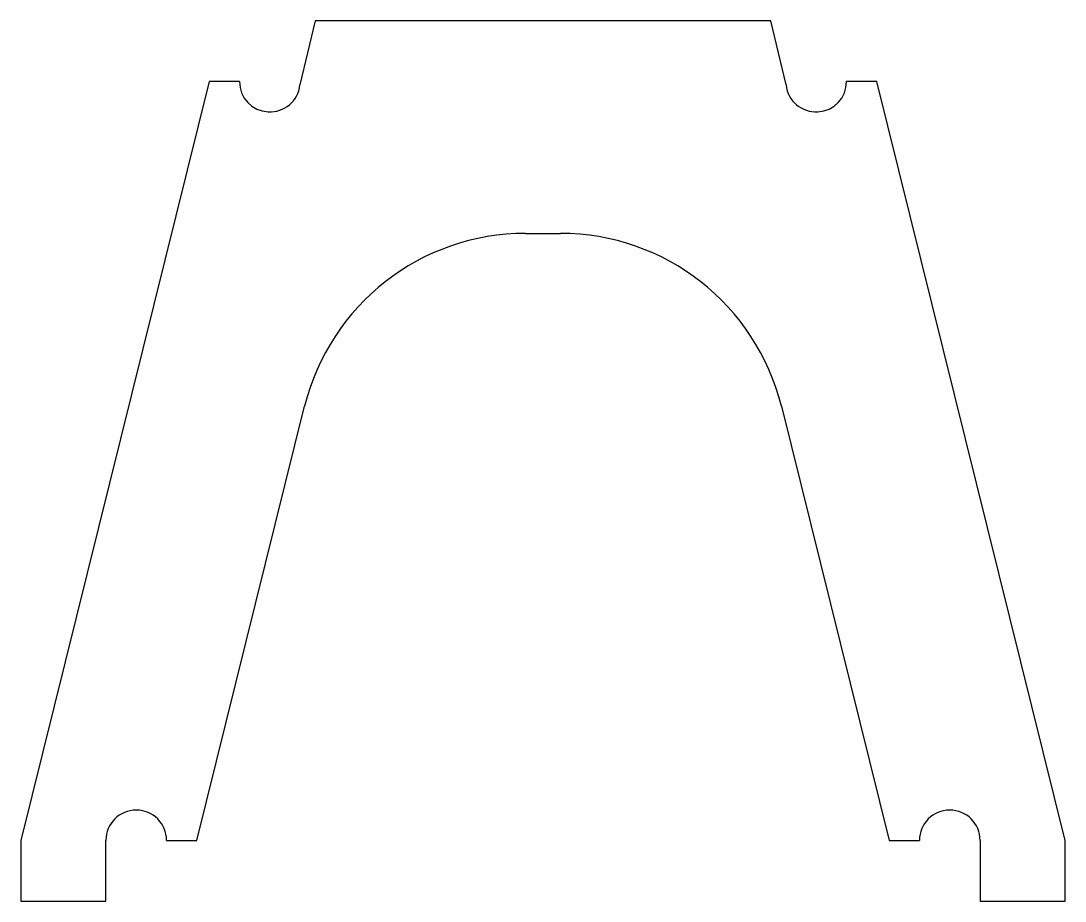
# Model space of a CAD drawing. Extents: x -17.2 to 17.2, y -29 to 0.
import ezdxf

# ---------------------------------------------------------------- set-up
doc = ezdxf.new("R2010")
doc.units = 0
doc.layers.get('0').update_dxf_attribs({"linetype": 'CONTINUOUS'})

msp = doc.modelspace()

# ---------------------------------------------------------------- linework, layer by layer
at = {"color": 7, "linetype": 'CONTINUOUS'}
for p, q in [((-7.509, 0), (-8.006, -2.11)), ((7.509, 0), (-7.509, 0)), ((8.006, -2.11), (7.509, 0)), ((-11, -2), (-17.2, -27)), ((-10, -2), (-11, -2)), ((11, -2), (10, -2)), ((17.2, -27), (11, -2)), ((-0.573, -7), (0.573, -7)), ((-11.4, -27), (-7.852, -12.695)), ((7.852, -12.695), (11.4, -27)), ((-17.2, -27), (-17.2, -29)), ((-14.4, -29), (-14.4, -27)), ((-12.4, -27), (-11.4, -27)), ((11.4, -27), (12.4, -27)), ((14.4, -27), (14.4, -29)), ((17.2, -29), (17.2, -27)), ((-17.2, -29), (-14.4, -29)), ((14.4, -29), (17.2, -29))]:
    msp.add_line(p, q, dxfattribs=at)
for centre, radius, start, end in [((-9, -2), 1, 180, 353.6563), ((9, -2), 1, 186.3437, 0), ((-0.573, -14.5), 7.5, 90, 166.0717), ((0.573, -14.5), 7.5, 13.9283, 90), ((-13.4, -27), 1, 0, 180), ((13.4, -27), 1, 0, 180)]:
    msp.add_arc(centre, radius, start, end, dxfattribs=at)

doc.saveas('drawing.dxf')
